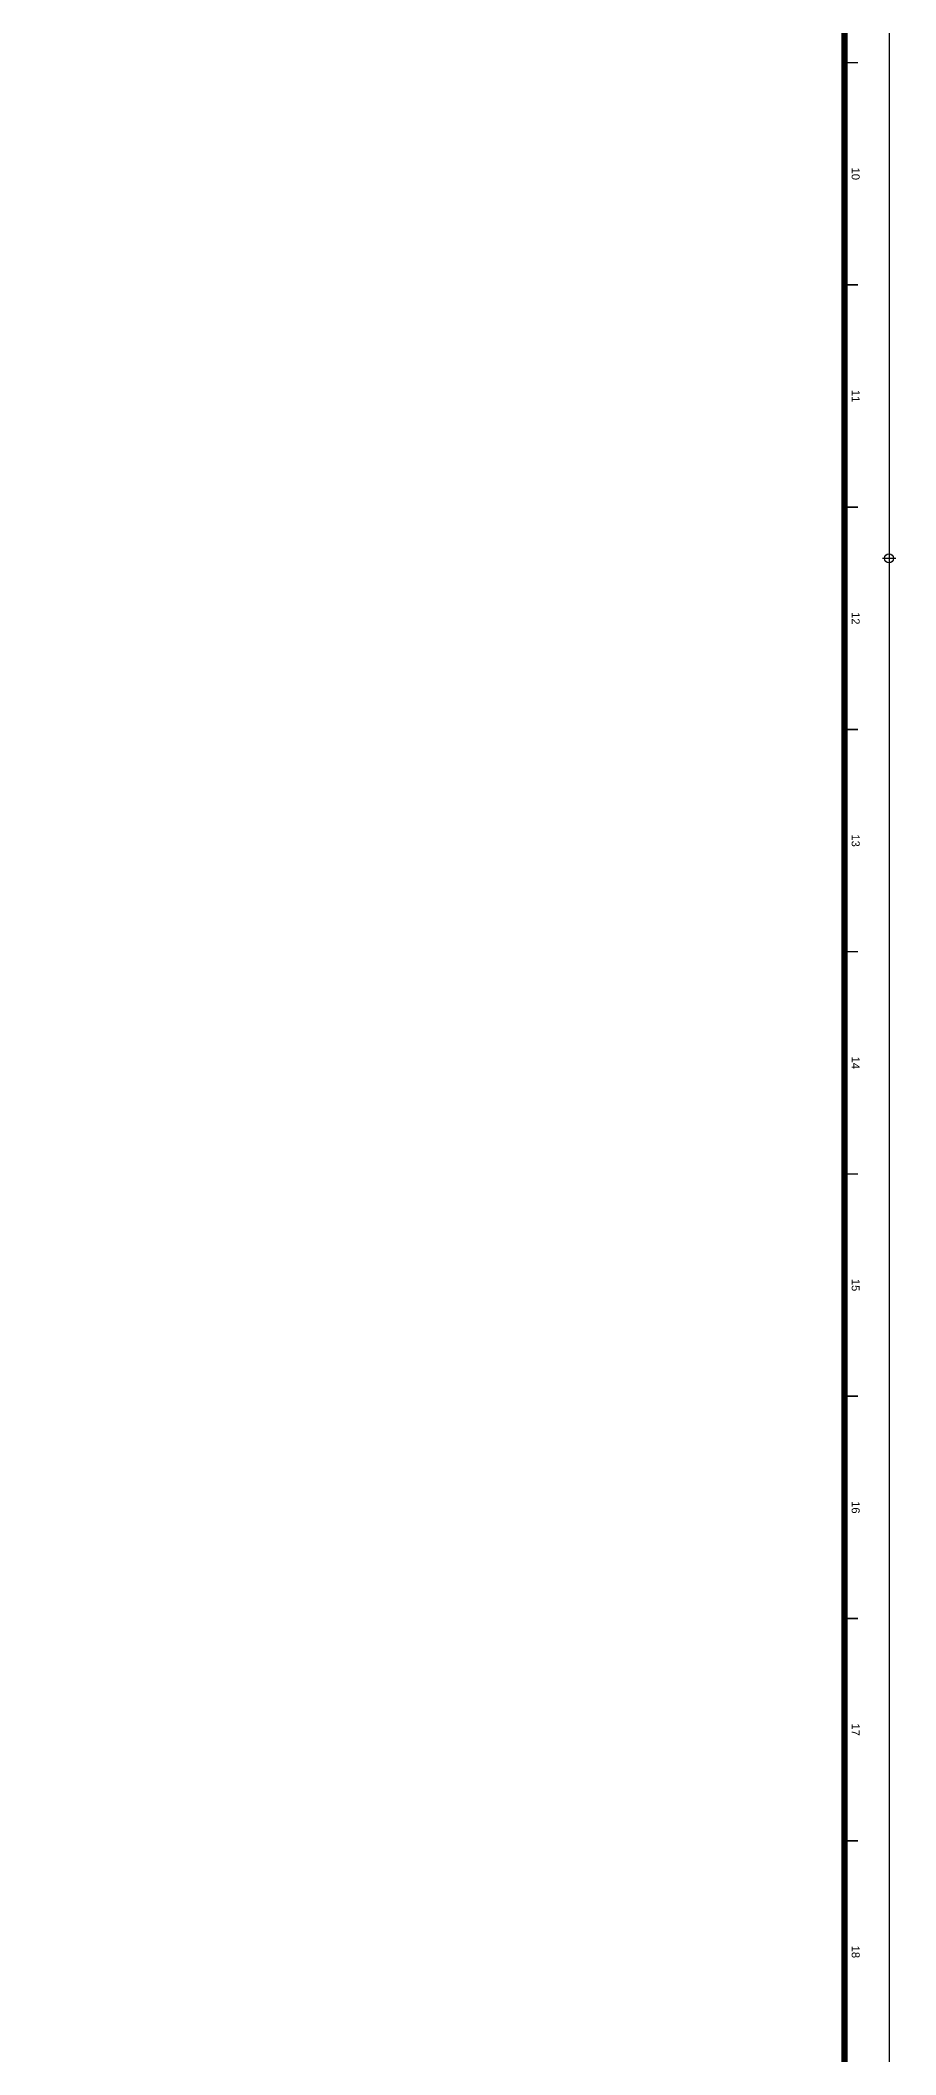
# Model space of a CAD drawing. Extents: x 447078 to 1776277, y 243534 to 519428.
# Drawn here: x 701789 to 730645, y 379534 to 447508 of the extents above; entities that cross this region are included whole.
import ezdxf
from ezdxf.enums import TextEntityAlignment as Align

# ---------------------------------------------------------------- set-up
doc = ezdxf.new("R2010")
doc.units = 0
doc.header["$LTSCALE"] = 1000
doc.header["$MEASUREMENT"] = 0
for name, color, linetype in [('G-0-XREF', 2, 'Continuous'), ('图框CCDI_B0GA0+0.00$0$G-ANNO-TEXT', 33, 'Continuous'), ('图框CCDI_B0GA0+0.00$0$G-BORD', 3, 'Continuous')]:
    doc.layers.add(name, color=color, linetype=linetype)
doc.styles.add('图框CCDI_B0GA0+0.00$0$CCDI_T_G01', font='')
doc.styles.get('图框CCDI_B0GA0+0.00$0$CCDI_T_G01').set_extended_font_data('Arial')

# ---------------------------------------------------------------- blocks, each defined once
blk = doc.blocks.new('图框CCDI_B0GA0+0.00$0$MidPoitent')
for p, q in [((-1.5, 0), (1.5, 0)), ((0, -1.5), (0, 1.5))]:
    blk.add_line(p, q)
blk.add_circle((0, 0), 1)
blk = doc.blocks.new('图框CCDI_B0GA0+0.00')
at = {"layer": '图框CCDI_B0GA0+0.00$0$G-BORD'}
blk.add_lwpolyline([(0, 84100), (118900, 84100), (118900, 0), (0, 0)], close=True, dxfattribs=at)
at = {"layer": '图框CCDI_B0GA0+0.00$0$G-BORD', "const_width": 35}
for points in [[(48300, 83100), (48300, 83400)], [(53300, 83100), (53300, 83400)], [(58300, 83100), (58300, 83400)], [(63300, 83100), (63300, 83400)], [(68300, 83100), (68300, 83400)], [(73300, 83100), (73300, 83400)], [(78300, 83100), (78300, 83400)], [(83300, 83100), (83300, 83400)], [(88300, 83100), (88300, 83400)]]:
    blk.add_lwpolyline(points, dxfattribs=at)
at = {"layer": '图框CCDI_B0GA0+0.00$0$G-BORD', "const_width": 140}
blk.add_lwpolyline([(3300, 83100), (117900, 83100), (117900, 1000), (3300, 1000)], close=True, dxfattribs=at)
at = {"layer": '图框CCDI_B0GA0+0.00$0$G-BORD', "xscale": 100, "yscale": 100, "zscale": 100}
blk.add_blockref('图框CCDI_B0GA0+0.00$0$MidPoitent', (59450, 84100), dxfattribs=at)
at = {"layer": '图框CCDI_B0GA0+0.00$0$G-ANNO-TEXT', "style": '图框CCDI_B0GA0+0.00$0$CCDI_T_G01'}
for s, p in [('10', (50800, 83350)), ('11', (55800, 83350)), ('12', (60800, 83350)), ('13', (65800, 83350)), ('14', (70800, 83350)), ('15', (75800, 83350)), ('16', (80800, 83350)), ('17', (85800, 83350)), ('18', (90800, 83350))]:
    blk.add_text(s, height=180, dxfattribs=at).set_placement(p, align=Align.MIDDLE_CENTER)

msp = doc.modelspace()

# ---------------------------------------------------------------- block references
at = {"layer": 'G-0-XREF', "xscale": 1.5, "yscale": 1.5, "zscale": 1.5, "rotation": 270}
msp.add_blockref('图框CCDI_B0GA0+0.00', (604270.2, 519203.4), dxfattribs=at)

doc.saveas('drawing.dxf')
